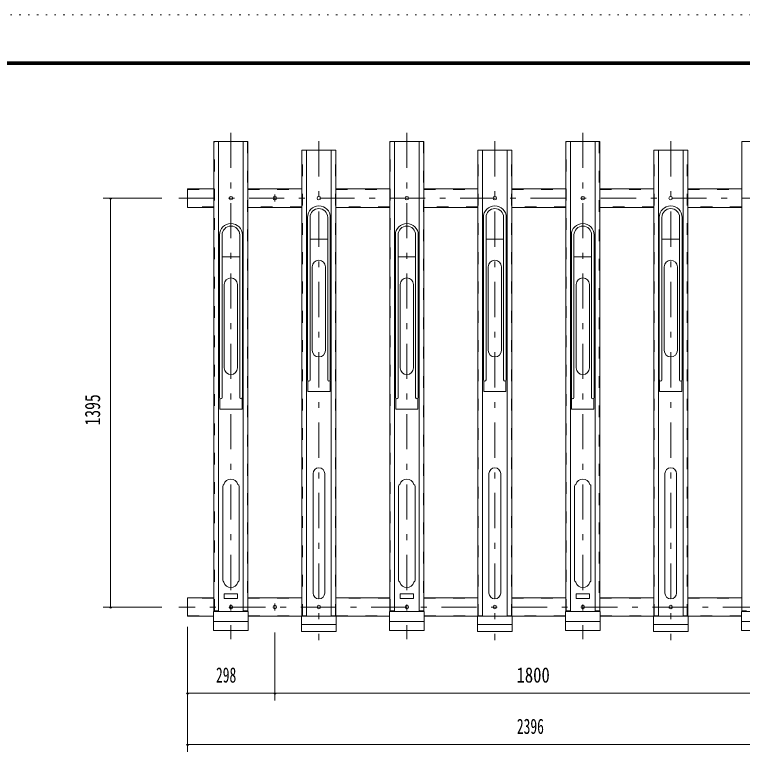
# Model space of a CAD drawing. Units: millimetres, scale not verified. Extents: x -5940 to 5940, y -4200 to 4200.
# Drawn here: x 1575 to 4055, y 1671 to 4200 of the extents above; entities that cross this region are included whole.
import ezdxf
from ezdxf.enums import TextEntityAlignment as Align

# ---------------------------------------------------------------- set-up
doc = ezdxf.new("R2010")
doc.units = ezdxf.units.MM
doc.header["$LTSCALE"] = 10
for name, pattern in [('USER2', [10, 4, -6]), ('USER3', [24, 12, -5, 2, -5]), ('USER5', [3, 0.5, -2.5])]:
    doc.linetypes.add(name, pattern=pattern)
for name, color, linetype, lineweight in [('0-2_2-0BOLD', 7, 'Continuous', 18), ('0-3_2-1HIDDEN', 3, 'USER2', 18), ('0-4_2-2CENTER', 3, 'USER3', 18), ('0-6_2-5DIM', 3, 'Continuous', 18), ('0-8_F-F', 5, 'Continuous', 18), ('0-9_F-E_J_ADD', 5, 'USER5', 18)]:
    doc.layers.add(name, color=color, linetype=linetype, lineweight=lineweight)
doc.styles.add('ＭＳ ゴシック', font='')
doc.styles.get('ＭＳ ゴシック').set_extended_font_data('MS Gothic')

msp = doc.modelspace()

# ---------------------------------------------------------------- linework, layer by layer
at = {"layer": '0-2_2-0BOLD'}
for p, q in [((2269.69, 2164.57), (2269.69, 3767.56)), ((2353.69, 3767.56), (2353.69, 2164.57)), ((2869.69, 2164.57), (2869.69, 3767.56)), ((2953.69, 3767.56), (2953.69, 2164.57)), ((3469.69, 2164.57), (3469.69, 3767.56)), ((3553.69, 3767.56), (3553.69, 2164.57)), ((2553.69, 3606.07), (2369.69, 3606.07)), ((2669.69, 3606.07), (2853.69, 3606.07)), ((3153.69, 3606.07), (2969.69, 3606.07)), ((3269.69, 3606.07), (3453.69, 3606.07)), ((3753.69, 3606.07), (3569.69, 3606.07)), ((3869.69, 3606.07), (4053.69, 3606.07)), ((2369.69, 3543.07), (2553.69, 3543.07)), ((2853.69, 3543.07), (2669.69, 3543.07)), ((2969.69, 3543.07), (3153.69, 3543.07)), ((3453.69, 3543.07), (3269.69, 3543.07)), ((3569.69, 3543.07), (3753.69, 3543.07)), ((4053.69, 3543.07), (3869.69, 3543.07)), ((2572.69, 2954.57), (2572.69, 3509.07)), ((2581.69, 3509.07), (2581.69, 2954.57)), ((2641.69, 3509.07), (2641.69, 2954.57)), ((2650.69, 2954.57), (2650.69, 3509.07)), ((3172.69, 2954.57), (3172.69, 3509.07)), ((3181.69, 3509.07), (3181.69, 2954.57)), ((3241.69, 3509.07), (3241.69, 2954.57)), ((3250.69, 2954.57), (3250.69, 3509.07)), ((3772.69, 2954.57), (3772.69, 3509.07)), ((3781.7, 3509.07), (3781.7, 2954.57)), ((3841.69, 3509.07), (3841.69, 2954.57)), ((3850.69, 2954.57), (3850.69, 3509.07)), ((2272.69, 2894.56), (2272.69, 3449.06)), ((2281.69, 3449.06), (2281.69, 2894.56)), ((2341.69, 3449.06), (2341.69, 2894.56)), ((2350.69, 2894.56), (2350.69, 3449.06)), ((2872.69, 2894.56), (2872.69, 3449.06)), ((2881.69, 3449.06), (2881.69, 2894.56)), ((2941.69, 3449.06), (2941.69, 2894.56)), ((2950.69, 2894.56), (2950.69, 3449.06)), ((3472.69, 2894.56), (3472.69, 3449.06)), ((3481.69, 3449.06), (3481.69, 2894.56)), ((3541.69, 3449.06), (3541.69, 2894.56)), ((3550.69, 2894.56), (3550.69, 3449.06)), ((2641.69, 3434.57), (2581.69, 3434.57)), ((3181.69, 3434.57), (3241.69, 3434.57)), ((3781.7, 3434.57), (3841.69, 3434.57)), ((2341.69, 3374.56), (2281.69, 3374.56)), ((2572.69, 3370.57), (2569.69, 3370.57)), ((2569.69, 3364.57), (2572.69, 3364.57)), ((2653.69, 3370.57), (2650.69, 3370.57)), ((2650.69, 3364.57), (2653.69, 3364.57)), ((2881.69, 3374.56), (2941.69, 3374.56)), ((3169.69, 3370.57), (3172.69, 3370.57)), ((3172.69, 3364.57), (3169.69, 3364.57)), ((3250.69, 3370.57), (3253.69, 3370.57)), ((3253.69, 3364.57), (3250.69, 3364.57)), ((3481.69, 3374.56), (3541.69, 3374.56)), ((3769.69, 3370.57), (3772.69, 3370.57)), ((3772.69, 3364.57), (3769.69, 3364.57)), ((3850.69, 3370.57), (3853.69, 3370.57)), ((3853.69, 3364.57), (3850.69, 3364.57)), ((2589.19, 3340.07), (2589.19, 3055.07)), ((2634.19, 3055.07), (2634.19, 3340.07)), ((3189.2, 3055.07), (3189.2, 3340.07)), ((3234.19, 3340.07), (3234.19, 3055.07)), ((3789.2, 3055.07), (3789.2, 3340.07)), ((3834.19, 3340.07), (3834.19, 3055.07)), ((2272.69, 3310.56), (2269.69, 3310.56)), ((2269.69, 3304.56), (2272.69, 3304.56)), ((2353.69, 3310.56), (2350.69, 3310.56)), ((2350.69, 3304.56), (2353.69, 3304.56)), ((2869.69, 3310.56), (2872.69, 3310.56)), ((2872.69, 3304.56), (2869.69, 3304.56)), ((2950.69, 3310.56), (2953.69, 3310.56)), ((2953.69, 3304.56), (2950.69, 3304.56)), ((3469.69, 3310.56), (3472.69, 3310.56)), ((3472.69, 3304.56), (3469.69, 3304.56)), ((3550.69, 3310.56), (3553.69, 3310.56)), ((3553.69, 3304.56), (3550.69, 3304.56)), ((2289.19, 3280.06), (2289.19, 2995.06)), ((2334.19, 2995.06), (2334.19, 3280.06)), ((2889.19, 2995.06), (2889.19, 3280.06)), ((2934.19, 3280.06), (2934.19, 2995.06)), ((3489.19, 2995.06), (3489.19, 3280.06)), ((3534.19, 3280.06), (3534.19, 2995.06)), ((2569.69, 2967.57), (2572.69, 2967.57)), ((2572.69, 2961.57), (2569.69, 2961.57)), ((2653.69, 2967.57), (2650.69, 2967.57)), ((2650.69, 2961.57), (2653.69, 2961.57)), ((3172.69, 2967.57), (3169.69, 2967.57)), ((3169.69, 2961.57), (3172.69, 2961.57)), ((3253.69, 2967.57), (3250.69, 2967.57)), ((3250.69, 2961.57), (3253.69, 2961.57)), ((3772.69, 2967.57), (3769.69, 2967.57)), ((3769.69, 2961.57), (3772.69, 2961.57)), ((3853.69, 2967.57), (3850.69, 2967.57)), ((3850.69, 2961.57), (3853.69, 2961.57)), ((3173.69, 2951.74), (3173.69, 2914.57)), ((3773.69, 2951.74), (3773.69, 2914.57)), ((2269.69, 2907.56), (2272.69, 2907.56)), ((2272.69, 2901.56), (2269.69, 2901.56)), ((2273.69, 2854.56), (2273.69, 2891.73)), ((2353.69, 2907.56), (2350.69, 2907.56)), ((2350.69, 2901.56), (2353.69, 2901.56)), ((2869.69, 2907.56), (2872.69, 2907.56)), ((2872.69, 2901.56), (2869.69, 2901.56)), ((2950.69, 2907.56), (2953.69, 2907.56)), ((2953.69, 2901.56), (2950.69, 2901.56)), ((3469.69, 2907.56), (3472.69, 2907.56)), ((3472.69, 2901.56), (3469.69, 2901.56)), ((3550.69, 2907.56), (3553.69, 2907.56)), ((3553.69, 2901.56), (3550.69, 2901.56)), ((2591.69, 2227.27), (2591.69, 2634.57)), ((2631.69, 2634.57), (2631.69, 2227.27)), ((3191.69, 2227.27), (3191.69, 2634.57)), ((3231.69, 2634.57), (3231.69, 2227.27)), ((3791.69, 2227.27), (3791.69, 2634.57)), ((3831.69, 2634.57), (3831.69, 2227.27)), ((2283.69, 2271.16), (2283.69, 2591.16)), ((2339.69, 2591.16), (2339.69, 2271.16)), ((2883.69, 2271.16), (2883.69, 2591.16)), ((2939.69, 2591.16), (2939.69, 2271.16)), ((3483.69, 2271.16), (3483.69, 2591.16)), ((3539.69, 2591.16), (3539.69, 2271.16)), ((2369.69, 2211.07), (2553.69, 2211.07)), ((2669.69, 2211.07), (2853.69, 2211.07)), ((2969.69, 2211.07), (3153.69, 2211.07)), ((3269.69, 2211.07), (3453.69, 2211.07)), ((3569.69, 2211.07), (3753.69, 2211.07)), ((3869.69, 2211.07), (4053.69, 2211.07)), ((2253.69, 2165.97), (2269.69, 2165.97)), ((2255.29, 2164.57), (2255.29, 2165.97)), ((2353.69, 2165.97), (2369.69, 2165.97)), ((2368.09, 2165.97), (2368.09, 2164.57)), ((2853.69, 2165.97), (2869.69, 2165.97)), ((2855.29, 2164.57), (2855.29, 2165.97)), ((2953.69, 2165.97), (2969.69, 2165.97)), ((2968.09, 2165.97), (2968.09, 2164.57)), ((3453.69, 2165.97), (3469.69, 2165.97)), ((3455.29, 2164.57), (3455.29, 2165.97)), ((3553.69, 2165.97), (3569.69, 2165.97)), ((3568.09, 2165.97), (3568.09, 2164.57)), ((4053.69, 2165.97), (4069.69, 2165.97)), ((2370.69, 2129.57), (2252.69, 2129.57)), ((2552.7, 2148.07), (2370.69, 2148.07)), ((2555.29, 2149.67), (2555.29, 2148.27)), ((2668.09, 2148.27), (2668.09, 2149.67)), ((2852.69, 2148.07), (2670.69, 2148.07)), ((2970.69, 2129.57), (2852.69, 2129.57)), ((3152.69, 2148.07), (2970.69, 2148.07)), ((3155.29, 2149.67), (3155.29, 2148.27)), ((3268.09, 2148.27), (3268.09, 2149.67)), ((3452.69, 2148.07), (3270.69, 2148.07)), ((3570.69, 2129.57), (3452.69, 2129.57)), ((3752.69, 2148.07), (3570.69, 2148.07)), ((3755.29, 2149.67), (3755.29, 2148.27)), ((3868.09, 2148.27), (3868.09, 2149.67)), ((4052.69, 2148.07), (3870.69, 2148.07)), ((4170.69, 2129.57), (4052.69, 2129.57)), ((2552.7, 2119.67), (2670.69, 2119.67)), ((3152.7, 2119.67), (3270.69, 2119.67)), ((3752.7, 2119.67), (3870.69, 2119.67))]:
    msp.add_line(p, q, dxfattribs=at)
for points in [[(2369.69, 2164.57), (2369.69, 3767.56), (2253.69, 3767.56), (2253.69, 2164.57)], [(2969.69, 2164.57), (2969.69, 3767.56), (2853.69, 3767.56), (2853.69, 2164.57)], [(3569.69, 2164.57), (3569.69, 3767.56), (3453.69, 3767.56), (3453.69, 2164.57)], [(4169.69, 2164.57), (4169.69, 3767.56), (4053.69, 3767.56), (4053.69, 2164.57)], [(2669.69, 2148.27), (2669.69, 3738.57), (2553.69, 3738.57), (2553.69, 2148.27)], [(2569.69, 3738.57), (2569.69, 2149.67), (2553.69, 2149.67)], [(2669.69, 2149.67), (2653.69, 2149.67), (2653.69, 3738.57)], [(3269.69, 2148.27), (3269.69, 3738.57), (3153.69, 3738.57), (3153.69, 2148.27)], [(3169.69, 3738.57), (3169.69, 2149.67), (3153.69, 2149.67)], [(3269.69, 2149.67), (3253.69, 2149.67), (3253.69, 3738.57)], [(3869.69, 2148.27), (3869.69, 3738.57), (3753.69, 3738.57), (3753.69, 2148.27)], [(3769.69, 3738.57), (3769.69, 2149.67), (3753.69, 2149.67)], [(3869.69, 2149.67), (3853.69, 2149.67), (3853.69, 3738.57)], [(2253.69, 3543.07), (2163.69, 3543.07), (2163.69, 3606.07), (2253.69, 3606.07)], [(2573.69, 2951.74), (2573.69, 2914.57), (2649.69, 2914.57), (2649.69, 2951.74)], [(3173.69, 2914.57), (3249.69, 2914.57), (3249.69, 2951.74)], [(3773.69, 2914.57), (3849.69, 2914.57), (3849.69, 2951.74)], [(2273.69, 2854.56), (2349.69, 2854.56), (2349.69, 2891.73)], [(2949.69, 2891.73), (2949.69, 2854.56), (2873.69, 2854.56), (2873.69, 2891.73)], [(3549.69, 2891.73), (3549.69, 2854.56), (3473.69, 2854.56), (3473.69, 2891.73)], [(2252.69, 2148.07), (2163.69, 2148.07), (2163.69, 2211.07), (2253.69, 2211.07)]]:
    msp.add_lwpolyline(points, dxfattribs=at)
for points in [[(2289.19, 2209.16), (2334.19, 2209.16), (2334.19, 2224.16), (2289.19, 2224.16)], [(2889.19, 2209.16), (2889.19, 2224.16), (2934.19, 2224.16), (2934.19, 2209.16)], [(3489.19, 2209.16), (3534.19, 2209.16), (3534.19, 2224.16), (3489.19, 2224.16)], [(2370.69, 2164.57), (2370.69, 2099.57), (2252.69, 2099.57), (2252.69, 2164.57)], [(2970.69, 2164.57), (2970.69, 2099.57), (2852.69, 2099.57), (2852.69, 2164.57)], [(3570.69, 2164.57), (3570.69, 2099.57), (3452.69, 2099.57), (3452.69, 2164.57)], [(4170.69, 2164.57), (4052.69, 2164.57), (4052.69, 2099.57), (4170.69, 2099.57)], [(2670.69, 2148.27), (2552.7, 2148.27), (2552.7, 2096.57), (2670.69, 2096.57)], [(3270.69, 2148.27), (3270.69, 2096.57), (3152.7, 2096.57), (3152.7, 2148.27)], [(3870.69, 2148.27), (3752.7, 2148.27), (3752.7, 2096.57), (3870.69, 2096.57)]]:
    msp.add_lwpolyline(points, close=True, dxfattribs=at)
for centre in [(2311.69, 3574.56), (2461.7, 3574.57), (2611.69, 3574.57), (2911.69, 3574.56), (3211.69, 3574.57), (3511.69, 3574.56), (3811.69, 3574.57), (2311.69, 2179.57), (2461.7, 2179.57), (2611.69, 2179.57), (2911.69, 2179.57), (3211.69, 2179.57), (3511.69, 2179.57), (3811.69, 2179.57)]:
    msp.add_circle(centre, 6, dxfattribs=at)
for centre, radius, start, end in [((2611.69, 3509.07), 39, 0, 180), ((3211.69, 3509.07), 39, 0, 180), ((3811.69, 3509.07), 39, 0, 180), ((2611.69, 3509.07), 30, 0, 180), ((3211.69, 3509.07), 30, 0, 180), ((3811.69, 3509.07), 30, 0, 180), ((2311.69, 3449.06), 39, 0, 180), ((2311.69, 3449.06), 30, 0, 180), ((2911.69, 3449.06), 39, 0, 180), ((2911.69, 3449.06), 30, 0, 180), ((3511.69, 3449.06), 39, 0, 180), ((3511.69, 3449.06), 30, 0, 180), ((2611.69, 3340.07), 22.5, 0, 180), ((3211.69, 3340.07), 22.5, 0, 180), ((3811.69, 3340.07), 22.5, 0, 180), ((2311.69, 3280.06), 22.5, 0, 180), ((2911.69, 3280.06), 22.5, 0, 180), ((3511.69, 3280.06), 22.5, 0, 180), ((2611.69, 3055.07), 22.5, 180, 0), ((3211.69, 3055.07), 22.5, 180, 0), ((3811.69, 3055.07), 22.5, 180, 0), ((2311.69, 2995.06), 22.5, 180, 0), ((2911.69, 2995.06), 22.5, 180, 0), ((3511.69, 2995.06), 22.5, 180, 0), ((2577.19, 2954.57), 4.5, 180, 0), ((2646.19, 2954.57), 4.5, 180, 0), ((3177.19, 2954.57), 4.5, 180, 0), ((3246.19, 2954.57), 4.5, 180, 0), ((3777.19, 2954.57), 4.5, 180, 0), ((3846.19, 2954.57), 4.5, 180, 0), ((2277.19, 2894.56), 4.5, 180, 0), ((2346.19, 2894.56), 4.5, 180, 0), ((2877.19, 2894.56), 4.5, 180, 0), ((2946.19, 2894.56), 4.5, 180, 0), ((3477.19, 2894.56), 4.5, 180, 0), ((3546.19, 2894.56), 4.5, 180, 0), ((2611.69, 2634.57), 20, 0, 180), ((3211.69, 2634.57), 20, 0, 180), ((3811.69, 2634.57), 20, 0, 180), ((2311.69, 2591.16), 25, 16.05431, 163.94568), ((2911.69, 2591.16), 25, 16.05431, 163.94568), ((3511.69, 2591.16), 25, 16.05431, 163.94568), ((2291.69, 2591.16), 8, 120.20695, 180), ((2331.69, 2591.16), 8, 0, 59.79303), ((2891.69, 2591.16), 8, 120.20695, 180), ((2931.69, 2591.16), 8, 0, 59.79303), ((3491.69, 2591.16), 8, 120.20695, 180), ((3531.69, 2591.16), 8, 0, 59.79303), ((2291.69, 2271.16), 8, 180, 239.79303), ((2311.69, 2271.16), 25, 196.05431, 343.94568), ((2331.69, 2271.16), 8, 300.20695, 0), ((2891.69, 2271.16), 8, 180, 239.79303), ((2911.69, 2271.16), 25, 196.05431, 343.94568), ((2931.69, 2271.16), 8, 300.20695, 0), ((3491.69, 2271.16), 8, 180, 239.79303), ((3511.69, 2271.16), 25, 196.05431, 343.94568), ((3531.69, 2271.16), 8, 300.20695, 0), ((2611.69, 2227.27), 20, 180, 0), ((3211.69, 2227.27), 20, 180, 0), ((3811.69, 2227.27), 20, 180, 0)]:
    msp.add_arc(centre, radius, start, end, dxfattribs=at)
at = {"layer": '0-3_2-1HIDDEN'}
for p, q in [((2255.29, 2165.97), (2255.29, 3767.56)), ((2368.09, 3767.56), (2368.09, 2165.97)), ((2855.29, 2165.97), (2855.29, 3767.56)), ((2968.09, 3767.56), (2968.09, 2165.97)), ((3455.29, 2165.97), (3455.29, 3767.56)), ((3568.09, 3767.56), (3568.09, 2165.97)), ((2555.29, 2149.67), (2555.29, 3738.57)), ((2668.09, 2149.67), (2668.09, 3738.57)), ((3155.29, 2149.67), (3155.29, 3738.57)), ((3268.09, 2149.67), (3268.09, 3738.57)), ((3755.29, 2149.67), (3755.29, 3738.57)), ((3868.09, 2149.67), (3868.09, 3738.57)), ((2163.69, 3604.47), (2253.69, 3604.47)), ((2369.69, 3604.47), (2553.69, 3604.47)), ((2669.69, 3604.47), (2853.69, 3604.47)), ((2969.69, 3604.47), (3153.69, 3604.47)), ((3269.69, 3604.47), (3453.69, 3604.47)), ((3569.69, 3604.47), (3753.69, 3604.47)), ((3869.69, 3604.47), (4053.69, 3604.47)), ((2253.69, 3544.67), (2163.69, 3544.67)), ((2553.69, 3544.67), (2369.69, 3544.67)), ((2853.69, 3544.67), (2669.69, 3544.67)), ((3153.69, 3544.67), (2969.69, 3544.67)), ((3453.69, 3544.67), (3269.69, 3544.67)), ((3753.69, 3544.67), (3569.69, 3544.67)), ((4053.69, 3544.67), (3869.69, 3544.67)), ((2253.69, 2209.47), (2163.69, 2209.47)), ((2369.69, 2209.47), (2553.69, 2209.47)), ((2853.69, 2209.47), (2669.69, 2209.47)), ((2969.69, 2209.47), (3153.69, 2209.47)), ((3269.69, 2209.47), (3453.69, 2209.47)), ((3569.69, 2209.47), (3753.69, 2209.47)), ((3869.69, 2209.47), (4053.69, 2209.47)), ((2163.69, 2149.67), (2252.69, 2149.67)), ((2370.69, 2149.67), (2552.7, 2149.67)), ((2670.69, 2149.67), (2852.69, 2149.67)), ((2970.69, 2149.67), (3152.69, 2149.67)), ((3452.69, 2149.67), (3270.69, 2149.67)), ((3570.69, 2149.67), (3752.69, 2149.67)), ((4052.69, 2149.67), (3870.69, 2149.67))]:
    msp.add_line(p, q, dxfattribs=at)
at = {"layer": '0-4_2-2CENTER'}
for p, q in [((2311.69, 3797.57), (2311.69, 2069.57)), ((2911.69, 3797.57), (2911.69, 2069.57)), ((3511.69, 3797.57), (3511.69, 2069.57)), ((2611.69, 3768.57), (2611.69, 2066.57)), ((3211.69, 3768.57), (3211.69, 2066.57)), ((3811.69, 3768.57), (3811.69, 2066.57)), ((2133.69, 3574.57), (4589.69, 3574.57)), ((2461.7, 3586.57), (2461.7, 3562.57)), ((4589.69, 2179.57), (2133.69, 2179.57)), ((2461.7, 2191.56), (2461.7, 2167.57))]:
    msp.add_line(p, q, dxfattribs=at)
at = {"layer": '0-6_2-5DIM'}
for p, q in [((1876.2, 3574.57), (2076.2, 3574.57)), ((1905.19, 3574.57), (1897.19, 3574.57)), ((1901.19, 2179.57), (1901.19, 3574.57)), ((2076.2, 2179.57), (1876.2, 2179.57)), ((1905.19, 2179.57), (1897.19, 2179.57)), ((2163.7, 1686), (2163.7, 2112.07)), ((2461.7, 2092.07), (2461.7, 1861)), ((2167.7, 1886), (2159.7, 1886)), ((2163.7, 1886), (4559.69, 1886)), ((2465.69, 1886), (2457.69, 1886)), ((2167.7, 1711), (2159.7, 1711)), ((4559.69, 1711), (2163.7, 1711))]:
    msp.add_line(p, q, dxfattribs=at)
for centre in [(1901.19, 3574.57), (1901.19, 2179.57), (2163.7, 1886), (2461.69, 1886), (2163.7, 1711)]:
    msp.add_arc(centre, 4, 180, 0, dxfattribs=at)
at = {"layer": '0-8_F-F'}
for points in [[(5740, -4000), (-5740, -4000), (-5740, 4040), (5740, 4040)], [(5739, -3999), (-5739, -3999), (-5739, 4039), (5739, 4039)], [(5738, -3998), (5738, 4038), (-5738, 4038), (-5738, -3998)], [(5737, -3997), (-5737, -3997), (-5737, 4037), (5737, 4037)], [(5736, -3996), (5736, 4036), (-5736, 4036), (-5736, -3996)], [(5735, -3995), (-5735, -3995), (-5735, 4035), (5735, 4035)], [(5734, -3994), (5734, 4034), (-5734, 4034), (-5734, -3994)], [(5733, -3993), (-5733, -3993), (-5733, 4033), (5733, 4033)], [(5732, -3992), (-5732, -3992), (-5732, 4032), (5732, 4032)], [(5731, -3991), (-5731, -3991), (-5731, 4031), (5731, 4031)], [(5730, -3990), (5730, 4030), (-5730, 4030), (-5730, -3990)]]:
    msp.add_lwpolyline(points, close=True, dxfattribs=at)
at = {"layer": '0-9_F-E_J_ADD'}
msp.add_lwpolyline([(5940, -4200), (-5940, -4200), (-5940, 4200), (5940, 4200)], close=True, dxfattribs=at)

# ---------------------------------------------------------------- texts
at = {"layer": '0-6_2-5DIM', "color": 7, "style": 'ＭＳ ゴシック', "width": 0.75}
msp.add_text('1395', height=52.1, rotation=90, dxfattribs=at).set_placement((1881.19, 2798.99), align=Align.BOTTOM_LEFT)
at = {"layer": '0-6_2-5DIM', "color": 7, "style": 'ＭＳ ゴシック'}
for s, width, p in [('298', 0.65, (2260.74, 1906)), ('1800', 0.8, (3285.73, 1906)), ('2396', 0.65, (3286.91, 1731))]:
    msp.add_text(s, height=52.1, dxfattribs=dict(at, width=width)).set_placement(p, align=Align.BOTTOM_LEFT)

doc.saveas('drawing.dxf')
